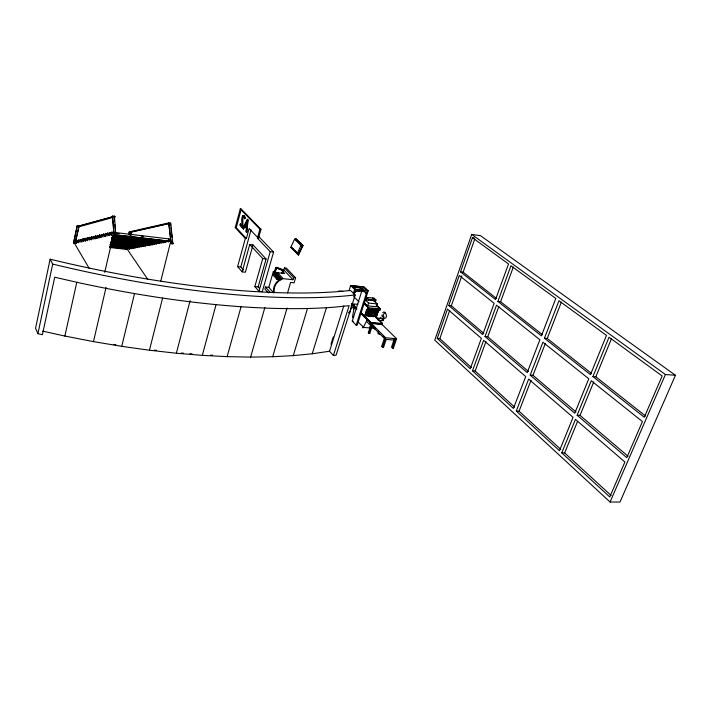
<?xml version="1.0" encoding="UTF-8"?>
<svg xmlns="http://www.w3.org/2000/svg" width="711" height="711" viewBox="0 0 711 711"><rect width="100%" height="100%" fill="white"/><g stroke="black" fill="none" stroke-linecap="round" stroke-linejoin="round"><path stroke-width="1.07" d="M382.163 314.777L381.851 315.888L384.455 318.404C388.597 318.377 385.229 309.338 382.714 312.707M243.482 228.853L242.869 228.204L247.499 219.344L248.068 219.93L246.779 232.186L246.059 231.599L246.415 228.204L244.708 226.409L243.482 228.853L244.708 226.409M246.779 232.186L246.246 231.617L246.601 228.231L244.895 226.427M246.548 226.916C246.841 212.162 248.823 232.266 245.179 225.467L247.108 221.636M246.593 232.159L247.881 219.903L247.312 219.317M244.664 218.677L244.611 216.393L243.198 215.575A2.791 1.155 -82.7 0 0 242.487 216.731L242.238 225.778L241.82 219.157L242.291 216.704A2.791 1.155 -82.7 0 1 243.011 215.549L244.317 215.709L245.197 217.468L244.86 218.704L243.571 216.615L242.655 217.922L242.353 227.653L242.922 225.574L242.691 218.677L243.42 216.775L244.104 216.846L244.86 218.704M274.419 271.655L275.735 267.683M275.068 271.593L276.224 267.869L276.801 267.665M283.129 270.536L282.071 273.388M352.576 316.439L354.354 306.832L356.815 309.116M374.084 328.162L374.324 328.784L374.67 328.171M374.608 328.082L374.43 328.686L374.333 328.064M279.796 277.717L277.672 277.681C267.887 265.763 287.457 284.818 276.783 274.313M277.672 277.681L274.766 274.277L277.708 277.512L279.832 277.548M374.608 328.153L374.848 328.651M50.134 259.195L35.55 328.313L37.923 333.717L42.429 334.703L54.711 277.228L79.916 282.978A363.632 99.344 13.2 0 0 334.286 307.161L349.137 305.65L333.379 355.536L336.116 355.127L355.18 294.958L350.541 290.444A362.379 95.416 13.3 0 1 50.134 259.195L52.694 264.092L37.923 333.717M75.242 243.366L73.482 242.931L77.223 225.751L79.125 225.982L114.684 216.197L115.058 216.873L78.85 226.818L75.464 242.335M73.633 243.189L77.223 225.751M77.303 241.082L75.108 240.833L75.099 241.518M75.206 241.002L74.646 243.58L89.231 268.447M75.766 240.007L79.125 225.982M79.037 240.656L76.868 240.416L76.406 243.171L75.188 241.109M80.823 240.238L78.654 239.989L78.183 242.762L76.948 240.691M83.72 239.936L80.45 239.563L79.979 242.353L78.654 239.989M82.254 239.838L82.263 239.136L84.449 239.385M82.369 239.305L81.792 241.936L80.53 239.847M86.298 238.949L84.094 238.7L84.085 239.403M84.2 238.878L83.622 241.518L82.343 239.411M89.87 238.603L85.951 238.265L85.942 238.967M86.058 238.434L85.471 241.091L84.182 238.985M42.536 331.104L64.87 336.054L76.752 282.445M89.986 238.069L87.817 237.821L87.808 238.532M87.924 237.998L87.337 240.665L86.031 238.54M91.888 237.625L89.71 237.367L89.702 238.087M89.817 237.545L89.222 240.229L87.817 237.821M93.808 237.172L91.612 236.914L91.603 237.634M91.728 237.092L91.124 239.794L89.79 237.652M95.736 236.719L93.541 236.461L93.532 237.181M93.656 236.639L93.052 239.349L91.612 236.914M97.656 236.248L95.487 235.999L95.478 236.727M95.603 236.176L94.99 238.905L93.63 236.745M99.629 235.785L97.451 235.537L97.443 236.256M97.567 235.714L96.954 238.452L95.576 236.283M101.62 235.314L99.442 235.065L99.433 235.794M99.558 235.243L98.936 237.998L97.549 235.821M103.637 234.843L101.451 234.586L101.442 235.323M101.566 234.763L100.944 237.536L99.531 235.35M105.681 234.363L103.477 234.106L103.468 234.843M103.602 234.283L102.962 237.065L101.451 234.586M107.699 233.875L105.53 233.617L105.521 234.363M105.646 233.803L105.015 236.603L103.575 234.399M109.778 233.386L107.601 233.128L107.592 233.875M107.717 233.315L107.077 236.123L105.53 233.617M111.876 232.888L109.69 232.63L109.69 233.386M109.814 232.817L109.165 235.643L107.699 233.421M160.819 280.987L170.738 241.296L168.88 238.905L111.805 232.133L111.805 232.888M168.356 241.74L111.28 235.154L111.929 232.31M104.73 272.375L113.44 234.55L170.738 241.296M64.87 336.054L93.479 341.618L106.063 287.351M128.94 234.683L129.313 231.893L168.756 222.907L170.711 223.156L172.835 243.864L171.164 243.669L168.871 223.938L170.711 223.156M130.389 235.243L130.886 233.155M130.566 235.501L131.304 232.355L129.313 231.893M129.393 249.117L129.775 247.499M133.384 248.37L133.775 246.735M137.854 245.962L137.463 247.606L111.067 244.62M139.525 247.224L110.818 243.971M141.613 246.833L111.005 243.358M93.479 341.618L121.75 346.346L134.495 293.67M152.767 243.126L152.358 244.833L112.16 240.202M353.749 317.23L353.26 317.479M363.783 327.407L357.971 321.914M161.344 243.153L111.511 237.358M164.081 240.976L163.646 242.727L112.516 236.763M168.738 239.456L168.88 238.905M168.329 241.856L169.022 239.092M121.75 346.346L149.452 350.221L162.588 298.06M149.452 350.221L176.372 353.225L190.121 300.629M258.457 238.318L249.134 228.515L246.362 238.594L245.331 238.469L235.234 227.564L240.265 208.963L241.278 209.105L260.973 229.315L258.457 238.318L257.409 238.185L259.915 229.182L240.265 208.963M246.362 238.594L236.248 227.698L241.278 209.105M176.372 353.225L202.315 355.358L216.091 304.45M242.353 227.653L239.998 225.147L240.327 223.929L242.238 225.778M242.54 227.68L240.185 225.174L240.514 223.956M242.167 271.86L249.73 244.495L252.992 244.895L245.411 272.206L242.167 271.86L237.616 266.581L245.331 238.469M243.446 269.949L240.833 266.936L251.045 229.857M202.315 355.358L227.111 356.646L241.136 306.45M258.244 236.025L273.575 252.067L262.297 291.643L258.964 291.314L254.849 286.551L262.741 258.582L249.73 244.495M259.542 288.47L258.164 286.889L266.074 258.964L252.992 244.895M258.964 291.314L270.216 251.667L257.409 238.185M273.717 292.905L268.802 287.36L265.479 287.022L264.91 289.03L268.314 292.905M268.802 287.36L273.291 271.7L275.264 271.922M280.809 279.867L281.218 278.454L277.246 274.144L273.504 273.744L273.095 275.148L277.05 279.476L279.867 279.77M227.111 356.646L250.619 357.1L264.856 307.579M277.246 274.144L277.645 272.74L284.604 273.495L282.454 271.202M277.05 279.476L277.459 278.054L273.504 273.744M284.409 267.887L293.625 277.61L293.003 279.734L283.805 269.976L284.409 267.887L286.373 268.109L295.616 277.823L294.141 282.809L290.612 282.445L287.537 292.905M250.619 357.1L272.695 356.744L287.084 307.996M272.695 356.744L293.261 355.624L307.454 308.636M283.458 270.695L282.427 273.584M293.261 355.624L312.227 353.776L326.473 307.596M330.971 344.293L333.29 336.916M333.379 355.536L329.549 351.243L343.795 305.89M349.003 290.701L350.647 285.475L364.121 286.906L368.2 290.763L357.135 325.247L356.175 325.158L352.229 321.114L363.161 286.8L367.24 290.657L356.175 325.158M353.331 293.554L354.665 289.341L350.647 285.475M353.971 294.701L355.633 289.448L351.616 285.573M348.683 312.831L349.643 312.92L351.749 306.254M359.126 291.083L359.517 289.848M353.723 308.814L354.54 306.85M358.939 287.617L360.21 287.919A2.702 2.151 -45.9 0 1 361.819 289.341L362.583 289.421L363.365 286.986L351.812 285.76M362.992 291.483L363.383 290.257M364.876 300.726L364.281 302.602L367.667 305.89L376.395 306.743L377.31 303.935L374.253 300.7L365.178 299.793L368.574 303.073L377.31 303.935M365.623 300.104L366.494 297.402L374.022 298.167L376.003 300.051L375.746 300.851L374.084 301.624M368.2 300.095L368.458 299.295L366.494 297.402M367.667 305.89L368.574 303.073M376.563 305.277L380.296 308.85L379.834 310.254L367.951 309.036L366.636 309.863L364.565 316.297L366.92 309.898L368.236 309.063M363.623 303.224L368.342 307.819L368.049 309.125L368.511 307.712L363.348 302.69M365.063 315.666L366.147 315.72L368.627 307.845M373.764 298.967L374.022 298.167M375.515 328.446L363.374 327.398L367.214 319.639L360.406 312.858M370.591 309.258L368.662 316.395L369.569 316.031L372.102 308.467M371.737 324.838L369.756 324.66L366.76 321.665L367.409 319.657L360.593 312.876M374.244 300.7L374.501 299.9L372.52 298.016M371.729 309.365L369.809 316.502L370.707 316.137L373.177 308.53M369.756 324.66L370.547 322.243L360.664 312.422M374.457 315.808L382.189 323.283L381.931 324.083L370.475 323.061L370.733 322.261L360.593 312.173M375.141 309.694L373.213 316.813L374.11 316.457L376.279 309.8M395.192 339.387L392.374 348.106L393.414 348.186L396.587 338.72L382.02 324.456L371.293 323.505L368.254 332.846L369.791 333.495L372.351 325.665L375.399 328.704M368.813 333.415L371.4 325.451L372.386 325.531M377.417 309.916L375.248 316.555L374.173 316.502M377.47 309.96L375.479 317.026L376.377 316.662L378.545 310.023M378.252 307.401L379.843 308.93L379.452 310.129L378.128 310.965L376.039 317.355L378.403 310.991L379.834 310.254M378.581 331.717L377.941 333.663L379.523 334.312M383.913 316.395L383.229 318.492L382.385 319.043M381.851 324.9L382.385 323.301L374.741 315.835M393.414 348.186L391.494 347.226L394.152 339.307L395.04 340.169L386.18 339.449L383.531 347.421L381.656 346.461L384.349 338.365L371.4 325.451M382.527 347.341L385.691 337.823L371.293 323.505M278.712 273.344L275.041 271.904L276.686 267.647M281.76 273.415L282.818 270.349L276.321 267.843M282.178 273.362L283.111 270.589M471.704 234.417L434.759 340.187L610.082 502.028L620.001 502.037L675.45 375.275L480.467 235.643L471.704 234.417L665.398 374.528L675.45 375.275M437.229 338.418L447.468 309.152L481.365 338.347L470.264 368.769L437.229 338.418L439.816 338.64L471.322 367.471M448.739 305.517L459.262 275.45L494.163 303.295L482.742 334.579L448.739 305.517L451.343 305.783L483.773 333.397M472.468 237.705L508.516 263.985L495.531 299.562L460.515 271.86L472.468 237.705L474.219 237.954M439.816 338.64L449.708 310.449M451.343 305.783L461.874 275.761M496.518 298.496L463.137 272.171L474.735 239.1M382.269 319.017L381.745 318.35L376.457 318.146M472.486 370.813L483.649 340.32L525.713 376.563L513.431 408.434L472.486 370.813L475.17 371L514.595 407.101M485.035 336.534L496.518 305.17L539.898 339.769L527.242 372.6L485.035 336.534L487.728 336.765L528.371 371.382M497.887 301.428L510.951 265.754L555.815 298.46L541.409 335.85L497.887 301.428L500.597 301.713L542.466 334.73M475.17 371L485.969 341.564M487.728 336.765L498.855 306.468M500.597 301.713L513.298 267.114M516.284 411.047L528.646 379.087L573.066 417.348L559.459 450.721L516.284 411.047L519.066 411.189L560.703 449.308M530.184 375.115L542.92 342.187L588.788 378.776L574.755 413.198L530.184 375.115L532.983 375.301L575.954 411.909M544.439 338.249L558.953 300.744L606.483 335.388L590.468 374.661L544.439 338.249L547.248 338.498L591.632 373.497M519.066 411.189L531.046 380.296M532.983 375.301L545.328 343.457M547.248 338.498L561.379 302.059M168.756 222.907L171.164 243.669M561.761 452.836L575.439 419.392L624.907 462.017L609.78 496.953L561.761 452.836L564.641 452.916L611.122 495.469M577.136 415.233L591.241 380.74L642.424 421.561L626.791 457.662L577.136 415.233L580.034 415.375L628.089 456.302M592.93 376.608L609.025 337.236L662.163 375.968L644.29 417.241L592.93 376.608L595.836 376.812L645.544 416.015M564.641 452.916L577.501 421.552M580.034 415.375L593.738 381.949M595.836 376.812L611.54 338.516M610.082 502.028L665.398 374.528M294.576 239.198L290.817 247.286L298.424 254.894L302.984 245.597L296.052 238.825L294.576 239.198L300.966 245.464L302.255 245.873M292.514 248.637C291.883 247.375 293.643 249.961 292.816 248.548M294.781 250.743L295.767 251.658M295.865 238.772L302.797 245.535L298.424 254.894L297.154 253.631L300.966 245.464L302.984 245.597M300.131 250.405L298.442 254.04L292.097 247.695L290.817 247.286L298.611 254.956M243.669 228.88L243.055 228.231L247.499 219.344M246.744 226.942L245.366 225.494L247.295 221.663M369.462 327.922L370.529 326.011M115.058 216.873L114.427 216.793L116.017 237.474L114.258 237.27L112.391 216.331L114.684 216.197M114.427 216.793L114.569 221.45M114.258 237.27L112.631 215.94M383.824 319.079L382.989 319.621M353.198 317.515L353.474 316.813M169.129 223.556L129.446 232.533M129.624 232.781L130.051 232.204L131.304 232.355M352.843 317.506L353.091 316.777L352.905 317.479M275.859 267.505L276.872 267.345M353.376 317.568L353.403 316.91M372.982 316.351L371.897 316.297L374.066 309.64L371.844 316.244L370.769 316.191M368.431 315.933L367.347 315.871L369.498 309.205L367.294 315.826L366.209 315.773M374.777 328.722L374.919 328.144M375.097 328.633L374.555 328.411M276.41 267.7L283.031 270.456M77.375 226L78.69 226.16L112.747 216.802M282.818 270.349L276.41 267.834L275.041 271.904M128.887 232.47L169.102 223.361M312.227 353.776L329.549 351.243M277.725 277.503L279.752 277.53M274.686 274.437L276.801 274.473M210.474 355.145L212.633 355.251M378.092 308.067L379.167 308.121M379.354 320.359L383.593 320.634L380.687 317.648M381.656 346.461L383.531 347.421M385.691 337.823L396.587 338.72M181.332 352.994L183.491 353.171M189.979 353.714L192.139 353.891M352.229 321.114L353.18 321.203M384.998 312.84L384.029 313.56A7.945 6.159 -45.9 0 0 383.122 316.324L383.282 317.159M352.38 303.855L357.846 304.352M352.692 304.521L354.567 304.708M368.342 307.819L380.296 308.85M368.458 299.295L376.003 300.051M254.849 286.551L258.164 286.889M361.863 291.199L363.872 291.403A2.72 2.16 -45.9 0 1 365.49 292.834L366.449 293.11L365.685 293.03A2.72 2.16 -45.9 0 0 364.076 291.599L358.042 290.968A2.728 2.169 -45.7 0 0 355.633 291.99L355.438 291.794A2.72 2.169 -45.7 0 1 357.846 290.781L359.855 290.986M355.633 291.99L354.656 291.714M338.712 290.95L342.826 291.377M353.003 287.208A2.702 2.16 -45.7 0 1 354.016 287.093L357.02 287.413M352.7 287.608A2.711 2.16 -45.7 0 1 354.211 287.28L360.21 287.919M360.015 287.733A2.702 2.151 -45.9 0 1 361.623 289.155L362.583 289.421M355.438 289.253L367.036 290.47M354.665 289.341L368.2 290.763M293.625 277.61L295.616 277.823M277.459 278.054L281.218 278.454M293.003 279.734L283.156 278.685A11.323 9.341 -42.4 0 0 274.091 291.386M281.014 269.673L283.805 269.976M237.616 266.581L240.833 266.936M110.463 245.784L133.41 248.263M110.774 246.326L131.402 248.646L109.672 246.299M109.521 246.886L129.42 249.01M73.482 242.931L75.09 243.109M125.82 248.93L127.358 249.108M109.832 247.517L127.42 249.481L147.755 279.343M154.42 350.141L156.571 350.381M110.845 241.936L145.871 245.944L110.827 242.042M111.04 242.611L143.746 246.335L110.827 242.691M82.147 239.66L84.333 239.909M110.018 244.397L137.481 247.508M110.267 245.046L135.437 247.89L110.214 245.144M111.627 238.078L159.086 243.473L111.787 237.981M111.92 238.692L156.829 243.891L111.716 238.78M112.054 239.394L154.598 244.308L112.027 239.509M112.187 240.096L152.385 244.726M111.565 240.7L150.19 245.135L111.396 240.789M262.741 258.582L266.074 258.964M111.751 241.385L148.021 245.544L111.565 241.473M112.471 235.919L166.001 242.184L112.445 236.025M171.431 243.304L173.102 243.491M112.542 236.647L163.672 242.62M117.164 233.35L119.359 233.608M129.233 234.781L131.428 235.039M141.302 236.212L143.498 236.47M270.216 251.667L273.575 252.067M460.515 271.86L463.137 272.171M112.391 216.331L113.813 216.508M235.234 227.564L236.248 227.698M259.915 229.182L260.973 229.315M113.76 344.391L115.929 344.755M297.154 253.631L298.62 254.094L302.442 245.926L298.878 242.451M276.695 267.692L282.862 270.073M276.801 267.363L282.836 269.7L283.405 270.607M275.255 272.153L278.339 273.308M278.108 273.708L275.059 272.544A1.067 1.004 76 0 1 274.739 272.269L274.499 271.753M282.765 269.718L282.925 269.745A1.067 1.013 75.9 0 1 283.227 269.958L283.307 270.056M275.13 272.526L274.668 272.286M378.021 319.994L378.51 320.305M374.315 301.002L375.524 302.148M376.146 305.143L380.127 308.956M367.863 309.445L372.511 313.986M375.559 316.99L378.625 319.986M376.137 317.719L378.439 319.968M295.856 239.616L297.918 241.633M353.607 296.514L358.966 301.757M356.691 308.298L352.007 303.641L351.758 304.432L354.878 307.534M351.821 303.624L356.504 308.281M354.354 306.832L356.62 309.098M361.899 314.529L364.236 316.857M367.356 319.959L370.475 323.061M383.016 336.303L384.544 337.823M351.074 305.988L353.918 308.832M348.861 312.129L349.643 312.92M369.24 332.935L369.791 333.495M240.327 223.929L242.042 225.751M277.645 272.74L282.676 278.161A11.314 9.341 -42.4 0 0 274.002 292.674M273.291 271.7L275.415 274.011M265.479 287.022L270.26 292.434M168.996 239.198L170.711 241.411L113.413 234.666L111.805 232.133M363.499 326.98C363.259 327.664 362.566 327.789 363.543 327.158M109.69 232.63L111.307 235.048M109.787 232.932L111.28 235.154M107.601 233.128L109.192 235.528M103.477 234.106L105.032 236.487M99.442 235.065L100.962 237.421M97.451 235.537L98.962 237.883M95.487 235.999L96.98 238.345M93.541 236.461L95.016 238.789M89.71 237.367L91.15 239.687M78.699 226.569L78.69 226.16M85.951 238.265L87.355 240.558M84.094 238.7L85.489 240.985M82.263 239.136L83.64 241.411M80.45 239.563L81.809 241.829M76.868 240.416L78.21 242.664M75.108 240.833L76.433 243.073M368.467 310.165L367.16 309.649M379.745 318.546L379.061 318.377M170.453 223.53L170.702 225.671M170.951 227.804L171.458 232.088M171.707 234.23L172.08 237.438M172.453 240.656L172.835 243.864M114.862 224.658L115.244 228.924M115.538 232.133L116.017 237.474M355.18 294.958A364.796 96.829 13.3 0 1 52.694 264.092M362.708 327.176L362.859 327.682L362.708 327.176M362.894 327.193L363.045 327.7L362.894 327.193M370.831 322.447L370.467 322.883L381.531 323.869L381.914 323.434L370.831 322.447"/></g></svg>
